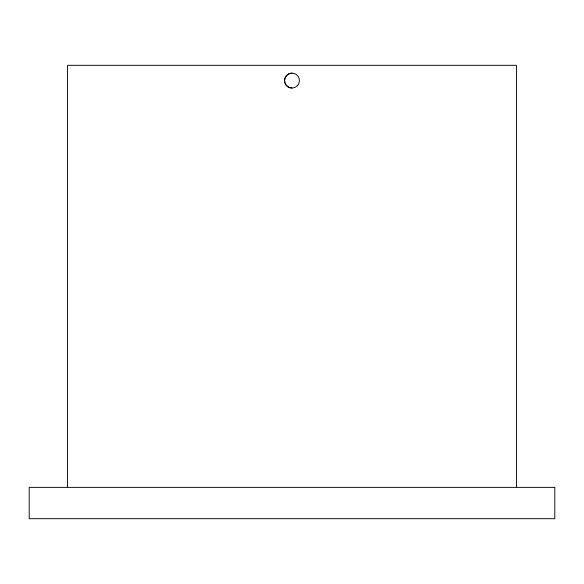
<?xml version="1.0" encoding="UTF-8"?>
<svg xmlns="http://www.w3.org/2000/svg" width="584" height="584" viewBox="0 0 584 584"><rect width="100%" height="100%" fill="white"/><g stroke="black" fill="none" stroke-linecap="round" stroke-linejoin="round"><path stroke-width="0.88" d="M516.446 487.37L516.446 65.313L67.554 65.313L67.554 487.37M292 88.023A7.446 7.431 90 0 1 284.561 80.577A7.446 7.431 90 0 1 292 73.139M554.8 487.37L29.2 487.37L29.2 518.687L554.8 518.687L554.8 487.37M297.271 85.833A7.446 7.431 -90 0 0 293.927 73.387A7.446 7.431 -90 0 0 284.831 82.512A7.446 7.431 -90 0 0 297.271 85.833"/></g></svg>
